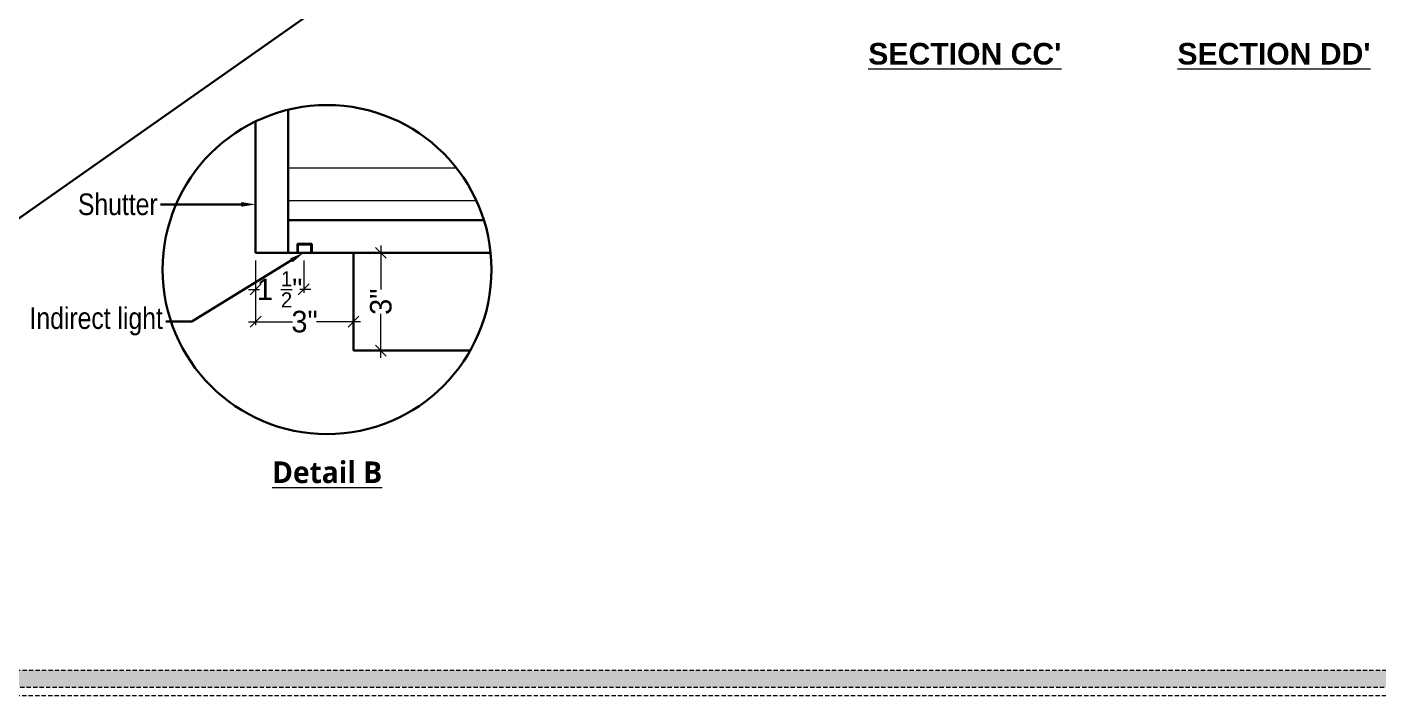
# Model space of a CAD drawing. Header units: millimetres. Extents: x 56222 to 3066687, y -650199 to -121287.
# Drawn here: x 139973.7 to 140286.6, y -185487 to -185332.1 of the extents above; entities that cross this region are included whole.
import ezdxf
from ezdxf import colors
from ezdxf.entities.mleader import LeaderData, LeaderLine
from ezdxf.math import Vec2, Vec3

# ---------------------------------------------------------------- set-up
doc = ezdxf.new("R2010")
doc.units = ezdxf.units.MM
doc.header["$MEASUREMENT"] = 0
doc.header["$PDMODE"] = 35
doc.linetypes.add('DASHED', pattern=[0.75, 0.5, -0.25])
doc.linetypes.add('DASHEDX2', pattern=[1.5, 1, -0.5])
doc.layers.get('Defpoints').update_dxf_attribs({"color": 220})
for name, color, linetype, lineweight in [('DIM.', 250, 'Continuous', 13), ('Dimension', 10, 'DASHEDX2', 20), ('FUR1', 22, 'Continuous', 0), ('FURNITURE', 32, 'Continuous', 9), ('furniture dimensions', 1, 'DASHED', 0), ('Text', 7, 'Continuous', 15), ('wall', 7, 'Continuous', 30)]:
    doc.layers.add(name, color=color, linetype=linetype, lineweight=lineweight)
doc.styles.add('century g', font='GOTHIC.TTF')
doc.styles.get("Standard").update_dxf_attribs({"font": 'arial.ttf', "height": 6})
doc.styles.add('style4', font='ARIALN.TTF')
doc.dimstyles.new('Archana', dxfattribs={"dimtxt": 2, "dimasz": 0.75, "dimexe": 0.5, "dimexo": 0.5, "dimgap": 0, "dimtad": 0, "dimzin": 0, "dimdsep": 46, "dimlunit": 4, "dimtxsty": 'century g', "dimblk": 'OBLIQUE', "dimcen": 0, "dimdle": 1, "dimclrd": 256, "dimclre": 256, "dimclrt": 256, "dimadec": 0, "dimazin": 0, "dimtfac": 1, "dimtofl": 0, "dimtmove": 1, "dimatfit": 3, "dimfxl": 1, "dimfxlon": 1, "dimtolj": 1, "dimtzin": 0, "dimlwd": -1, "dimlwe": -1, "dimarcsym": 0})

# ---------------------------------------------------------------- blocks, each defined once
blk = doc.blocks.new('_Oblique')
at = {"layer": 'wall', "color": 0, "lineweight": -2}
blk.add_line((-0.5, -0.5), (0.5, 0.5), dxfattribs=at)
blk = doc.blocks.new('*D416')
at = {"layer": 'Defpoints', "color": 0, "linetype": 'Continuous', "lineweight": 30, "transparency": 16777216}
for p in [(140171.7, -185320.15), (140178.38, -185320.15), (140178.38, -185325.23)]:
    blk.add_point(p, dxfattribs=at)
at = {"layer": 'furniture dimensions', "color": 5, "linetype": 'ByBlock', "transparency": 16777216}
blk.add_line((140171.7, -185321.23), (140171.7, -185325.73), dxfattribs=at)
at = {"layer": 'furniture dimensions', "color": 5, "linetype": 'Continuous', "transparency": 16777216}
for p, q in [((140178.38, -185321.23), (140178.38, -185325.73)), ((140170.7, -185325.23), (140172.25, -185325.23)), ((140179.38, -185325.23), (140177.84, -185325.23))]:
    blk.add_line(p, q, dxfattribs=at)
at = {"layer": 'furniture dimensions', "color": 5, "linetype": 'Continuous', "transparency": 16777216, "xscale": 1.5, "yscale": 1.5, "zscale": 1.5, "rotation": 180}
blk.add_blockref('_Oblique', (140171.7, -185325.23), dxfattribs=at)
at = {"layer": 'furniture dimensions', "color": 5, "linetype": 'Continuous', "transparency": 16777216, "xscale": 1.5, "yscale": 1.5, "zscale": 1.5}
blk.add_blockref('_Oblique', (140178.38, -185325.23), dxfattribs=at)
at = {"layer": 'furniture dimensions', "linetype": 'Continuous', "lineweight": 0, "transparency": 16777216, "insert": (140175.04, -185325.23), "char_height": 3, "attachment_point": 5, "style": 'century g'}
blk.add_mtext('\\A1;1 {\\H0.7x;\\S1/2;}"', dxfattribs=at)
blk = doc.blocks.new('*D417')
at = {"layer": 'Defpoints', "color": 0, "linetype": 'Continuous', "lineweight": 30, "transparency": 16777216}
for p in [(140185.3, -185320.15), (140185.3, -185333.75), (140189.11, -185333.75)]:
    blk.add_point(p, dxfattribs=at)
at = {"layer": 'furniture dimensions', "color": 5, "linetype": 'ByBlock', "transparency": 16777216}
blk.add_line((140185.8, -185320.15), (140189.61, -185320.15), dxfattribs=at)
at = {"layer": 'furniture dimensions', "color": 5, "linetype": 'Continuous', "transparency": 16777216}
for p, q in [((140189.11, -185319.15), (140189.11, -185325.27)), ((140189.11, -185334.75), (140189.11, -185328.63)), ((140185.8, -185333.75), (140189.61, -185333.75))]:
    blk.add_line(p, q, dxfattribs=at)
at = {"layer": 'furniture dimensions', "color": 5, "linetype": 'Continuous', "transparency": 16777216, "xscale": 1.5, "yscale": 1.5, "zscale": 1.5}
for p, rotation in [((140189.11, -185320.15), 90), ((140189.11, -185333.75), 270)]:
    blk.add_blockref('_Oblique', p, dxfattribs=dict(at, rotation=rotation))
at = {"layer": 'furniture dimensions', "linetype": 'Continuous', "lineweight": 0, "transparency": 16777216, "insert": (140189.11, -185326.95), "char_height": 3, "attachment_point": 5, "rotation": 90, "style": 'century g'}
blk.add_mtext('\\A1;3"', dxfattribs=at)
blk = doc.blocks.new('*D418')
at = {"layer": 'Defpoints', "color": 0, "linetype": 'Continuous', "lineweight": 30, "transparency": 16777216}
for p in [(140171.7, -185320.15), (140185.3, -185320.15), (140185.3, -185329.73)]:
    blk.add_point(p, dxfattribs=at)
at = {"layer": 'furniture dimensions', "color": 5, "linetype": 'ByBlock', "transparency": 16777216}
blk.add_line((140171.7, -185325.73), (140171.7, -185330.23), dxfattribs=at)
at = {"layer": 'furniture dimensions', "color": 5, "linetype": 'Continuous', "transparency": 16777216}
for p, q in [((140185.3, -185325.73), (140185.3, -185330.23)), ((140170.7, -185329.73), (140176.82, -185329.73)), ((140186.3, -185329.73), (140180.18, -185329.73))]:
    blk.add_line(p, q, dxfattribs=at)
at = {"layer": 'furniture dimensions', "color": 5, "linetype": 'Continuous', "transparency": 16777216, "xscale": 1.5, "yscale": 1.5, "zscale": 1.5, "rotation": 180}
blk.add_blockref('_Oblique', (140171.7, -185329.73), dxfattribs=at)
at = {"layer": 'furniture dimensions', "color": 5, "linetype": 'Continuous', "transparency": 16777216, "xscale": 1.5, "yscale": 1.5, "zscale": 1.5}
blk.add_blockref('_Oblique', (140185.3, -185329.73), dxfattribs=at)
at = {"layer": 'furniture dimensions', "linetype": 'Continuous', "lineweight": 0, "transparency": 16777216, "insert": (140178.5, -185329.73), "char_height": 3, "attachment_point": 5, "style": 'century g'}
blk.add_mtext('\\A1;3"', dxfattribs=at)
blk = doc.blocks.new('456')
at = {"layer": 'FURNITURE', "lineweight": 30}
for p, q in [((140176.24, -185300.28), (140176.24, -185320.15)), ((140171.7, -185301.9), (140171.7, -185320.15)), ((140176.24, -185315.61), (140203.43, -185315.61)), ((140171.7, -185320.15), (140204.37, -185320.15)), ((140185.3, -185320.15), (140171.7, -185320.15)), ((140177.53, -185318.93), (140179.5, -185318.93)), ((140177.53, -185318.93), (140177.53, -185320.15)), ((140179.5, -185318.93), (140179.5, -185320.15)), ((140185.3, -185320.15), (140185.3, -185333.75)), ((140185.3, -185333.75), (140201.52, -185333.75))]:
    blk.add_line(p, q, dxfattribs=at)
at = {"layer": 'FURNITURE'}
for p, q in [((140199.64, -185308.41), (140176.24, -185308.41)), ((140202.4, -185312.94), (140176.24, -185312.94))]:
    blk.add_line(p, q, dxfattribs=at)
at = {"layer": 'FURNITURE', "color": 3, "lineweight": 30}
blk.add_lwpolyline([(140177.59, -185319.01), (140179.42, -185319.01), (140179.42, -185320.15), (140177.59, -185320.15)], close=True, dxfattribs=at)
at = {"layer": 'FURNITURE', "color": 242, "lineweight": 30, "true_color": 0xcd2027}
blk.add_circle((140181.63, -185322.49), 22.86, dxfattribs=at)
at = {"layer": 'furniture dimensions', "color": 5, "linetype": 'Continuous', "lineweight": 0}
for base, p2, text, picture, middle in [((140178.38, -185325.23), (140178.38, -185320.15), '1 {\\H0.7x;\\S1/2;}"', '*D416', (140175.04, -185325.23)), ((140185.3, -185329.73), (140185.3, -185320.15), '3"', '*D418', (140178.5, -185329.73))]:
    dim = blk.add_linear_dim(base=base, p1=(140171.7, -185320.15), p2=p2, text=text, dimstyle='Archana', override={"dimtxt": 3, "dimasz": 1.5, "dimdec": 0, "dimclrd": 5, "dimclre": 5, "dimfxl": 4}, dxfattribs=at)
    dim.commit()
    dim.dimension.update_dxf_attribs({"geometry": picture, "text_midpoint": middle})
dim = blk.add_linear_dim(base=(140189.11, -185333.75), p1=(140185.3, -185320.15), p2=(140185.3, -185333.75), angle=90, text='3"', dimstyle='Archana', override={"dimtxt": 3, "dimasz": 1.5, "dimdec": 0, "dimclrd": 5, "dimclre": 5, "dimfxl": 4}, dxfattribs=at)
dim.commit()
dim.dimension.update_dxf_attribs({"geometry": '*D417', "text_midpoint": (140189.11, -185326.95)})
at = {"layer": 'Text', "color": 1, "lineweight": 0, "ltscale": 20}
ml = blk.add_multileader_mtext('Standard', dxfattribs=at)
ml.set_content('Shutter', color=1, style='style4')
ml.set_leader_properties()
ml.build(insert=Vec2(0, 0))
ml.multileader.update_dxf_attribs({"dogleg_length": 2.02, "arrow_head_size": 2})
ctx = ml.context
ctx.base_point, ctx.char_height, ctx.arrow_head_size, ctx.landing_gap_size, ctx.plane_origin = Vec3(140146.7, -185313.43), 3, 2, 0.4, Vec3(140225.51, -185310.43)
ctx.text_align_type = 2
notes = []
notes.append((ctx, [(0, (1, 1, 0), (140160.5, -185313.43), (-1, 0), 2.02, [(0, [(140171.7, -185313.43)], 0, [])])]))
ctx.mtext.insert, ctx.mtext.alignment = Vec3(140158.08, -185311.91), 3
ml = blk.add_multileader_mtext('Standard', dxfattribs=at)
ml.set_content('Indirect light', color=1, style='style4')
ml.set_leader_properties()
ml.build(insert=Vec2(0, 0))
ml.multileader.update_dxf_attribs({"dogleg_length": 2.02, "arrow_head_size": 2})
ctx = ml.context
ctx.base_point, ctx.char_height, ctx.arrow_head_size, ctx.landing_gap_size, ctx.plane_origin = Vec3(140140.22, -185329.68), 3, 2, 0.4, Vec3(140222.51, -185327.21)
ctx.text_align_type = 2
notes.append((ctx, [(0, (1, 1, 0), (140162.82, -185329.68), (-1, 0), 3.62, [(0, [(140178.38, -185320.15)], 0, [])])]))
ctx.mtext.insert, ctx.mtext.alignment = Vec3(140158.8, -185327.73), 3
for ctx, leaders in notes:
    for number, flags, end, landing, length, lines in leaders:
        leader = LeaderData()
        leader.index, (leader.has_last_leader_line, leader.has_dogleg_vector, leader.attachment_direction) = number, flags
        leader.last_leader_point, leader.dogleg_vector, leader.dogleg_length = Vec3(end), Vec3(landing), length
        for number, points, colour, breaks in lines:
            line = LeaderLine()
            line.index, line.vertices, line.color, line.breaks = number, Vec3.list(points), colors.encode_raw_color(colour), breaks
            leader.lines.append(line)
        ctx.leaders.append(leader)

msp = doc.modelspace()

# ---------------------------------------------------------------- hatches: boundary and pattern name
at = {"layer": 'Dimension', "true_color": 0xd39e00}
h = msp.add_hatch(color=42, dxfattribs=at)
h.paths.add_polyline_path([(139818.93, -185089.38), (139818.93, -185485.05), (140381.07, -185485.05), (140381.07, -185089.38)])
h.paths.add_polyline_path([(139822.87, -185093.32), (140377.12, -185093.32), (140377.12, -185481.11), (139822.87, -185481.11)], flags=16)

# ---------------------------------------------------------------- linework, layer by layer
at = {"layer": 'Dimension', "color": 42, "true_color": 0xd39e00, "elevation": 0.26}
for points in [[(139816.96, -185087.4), (140383.04, -185087.4), (140383.04, -185487.03), (139816.96, -185487.03)], [(139818.93, -185089.38), (140381.07, -185089.38), (140381.07, -185485.05), (139818.93, -185485.05)], [(139822.87, -185093.32), (140377.12, -185093.32), (140377.12, -185481.11), (139822.87, -185481.11)]]:
    msp.add_lwpolyline(points, close=True, dxfattribs=at)
at = {"layer": 'FUR1', "color": 242, "lineweight": 30, "true_color": 0xcd2027}
msp.add_line((140383.04, -185087.4, 0.26), (139822.87, -185481.11, 0.26), dxfattribs=at)

# ---------------------------------------------------------------- block references
at = {"layer": 'FURNITURE', "color": 242, "lineweight": 30, "true_color": 0xcd2027, "xscale": 1.666474692319194, "yscale": 1.666474692319194, "zscale": 1.666474692319194}
msp.add_blockref('456', (-93565.96, 123446.93, 0.13), dxfattribs=at)

# ---------------------------------------------------------------- texts
at = {"layer": 'DIM.', "color": 1, "char_height": 5, "attachment_point": 1}
for s, insert in [("{\\fArial|b1|i0|c0|p34;\\LSECTION CC'}", (140168.55, -185335.82, 0.13)), ("{\\fArial|b1|i0|c0|p34;\\LSECTION DD'}", (140240.17, -185335.82, 0.13))]:
    msp.add_mtext_dynamic_manual_height_columns(s, width=111.5588, gutter_width=1, heights=[0], dxfattribs=dict(at, insert=insert))
at = {"layer": 'DIM.', "color": 1, "insert": (140030.46, -185432.73, 0.13), "char_height": 5, "width": 111.5588, "attachment_point": 1}
msp.add_mtext('{\\fMalgun Gothic|b1|i0|c0|p34;\\LDetail B}', dxfattribs=at)

doc.saveas('drawing.dxf')
